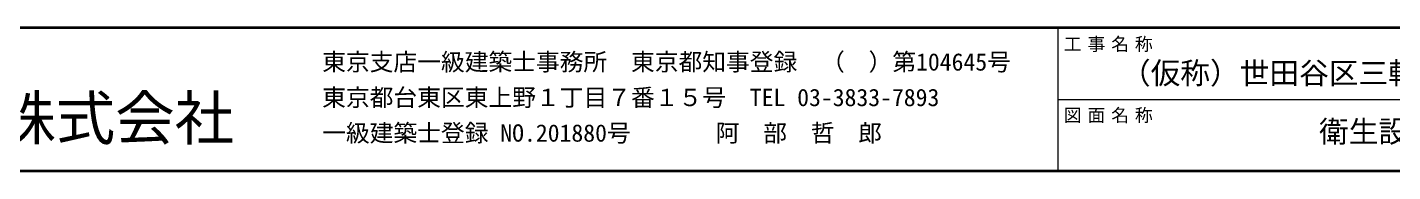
# Model space of a CAD drawing. Units: millimetres at full size, sheet at 1:100. Extents: x -20119 to 20711, y -48708 to -20378.
# Drawn here: x 1976 to 13470, y -48398 to -47178 of the extents above; entities that cross this region are included whole.
import ezdxf
from ezdxf.enums import TextEntityAlignment as Align

# ---------------------------------------------------------------- set-up
doc = ezdxf.new("R2010")
doc.units = ezdxf.units.MM
doc.header["$LTSCALE"] = 100
doc.layers.add('F-0_FKIJUN', color=4, linetype='Continuous')
doc.layers.add('F-1_FMOJI', color=4, linetype='Continuous', lineweight=5)
doc.styles.add('ＭＳ ゴシック', font='')
doc.styles.get('ＭＳ ゴシック').set_extended_font_data('MS Gothic')

msp = doc.modelspace()

# ---------------------------------------------------------------- linework, layer by layer
at = {"layer": 'F-1_FMOJI'}
for p, q in [((20701.1, -47178.4), (-18798.9, -47178.4)), ((20701.1, -47188.4), (-18798.9, -47188.4)), ((10651.1, -47188.4), (10651.1, -48388.4)), ((10651.1, -47788.4), (18301.1, -47788.4)), ((20711.1, -48398.4), (-18808.9, -48398.4)), ((20701.1, -48388.4), (-18798.9, -48388.4))]:
    msp.add_line(p, q, dxfattribs=at)

# ---------------------------------------------------------------- texts
at = {"layer": 'F-0_FKIJUN', "style": 'ＭＳ ゴシック'}
msp.add_text('（仮称）世田谷区三軒茶屋二丁目計画新築工事', height=183.3, dxfattribs=at).set_placement((11181.9, -47712.1), align=Align.BOTTOM_LEFT)
at = {"layer": 'F-0_FKIJUN', "char_height": 110, "attachment_point": 7, "style": 'ＭＳ ゴシック'}
for s, insert in [('\\T1.33;工事名称', (10701.1, -47388.4)), ('\\T1.33;図面名称', (10701.1, -47988.4))]:
    msp.add_mtext(s, dxfattribs=dict(at, insert=insert))
at = {"layer": 'F-1_FMOJI', "style": 'ＭＳ ゴシック'}
for s, height, p in [('東京支店一級建築士事務所\u3000東京都知事登録\u3000（\u3000）第104645号', 146.6, (4458.6, -47588.4)), ('東京都台東区東上野１丁目７番１５号\u3000TEL 03-3833-7893', 146.6, (4458.6, -47888.4)), ('第一建設工業株式会社', 366.6, (-1283.9, -48238.4)), ('一級建築士登録 NO.201880号', 146.6, (4458.6, -48188.4)), ('阿\u3000部\u3000哲\u3000郎', 146.6, (7771.1, -48188.4)), ('衛生設備\u3000３階平面図', 183.3, (12849.8, -48205.5))]:
    msp.add_text(s, height=height, dxfattribs=at).set_placement(p, align=Align.BOTTOM_LEFT)

doc.saveas('drawing.dxf')
